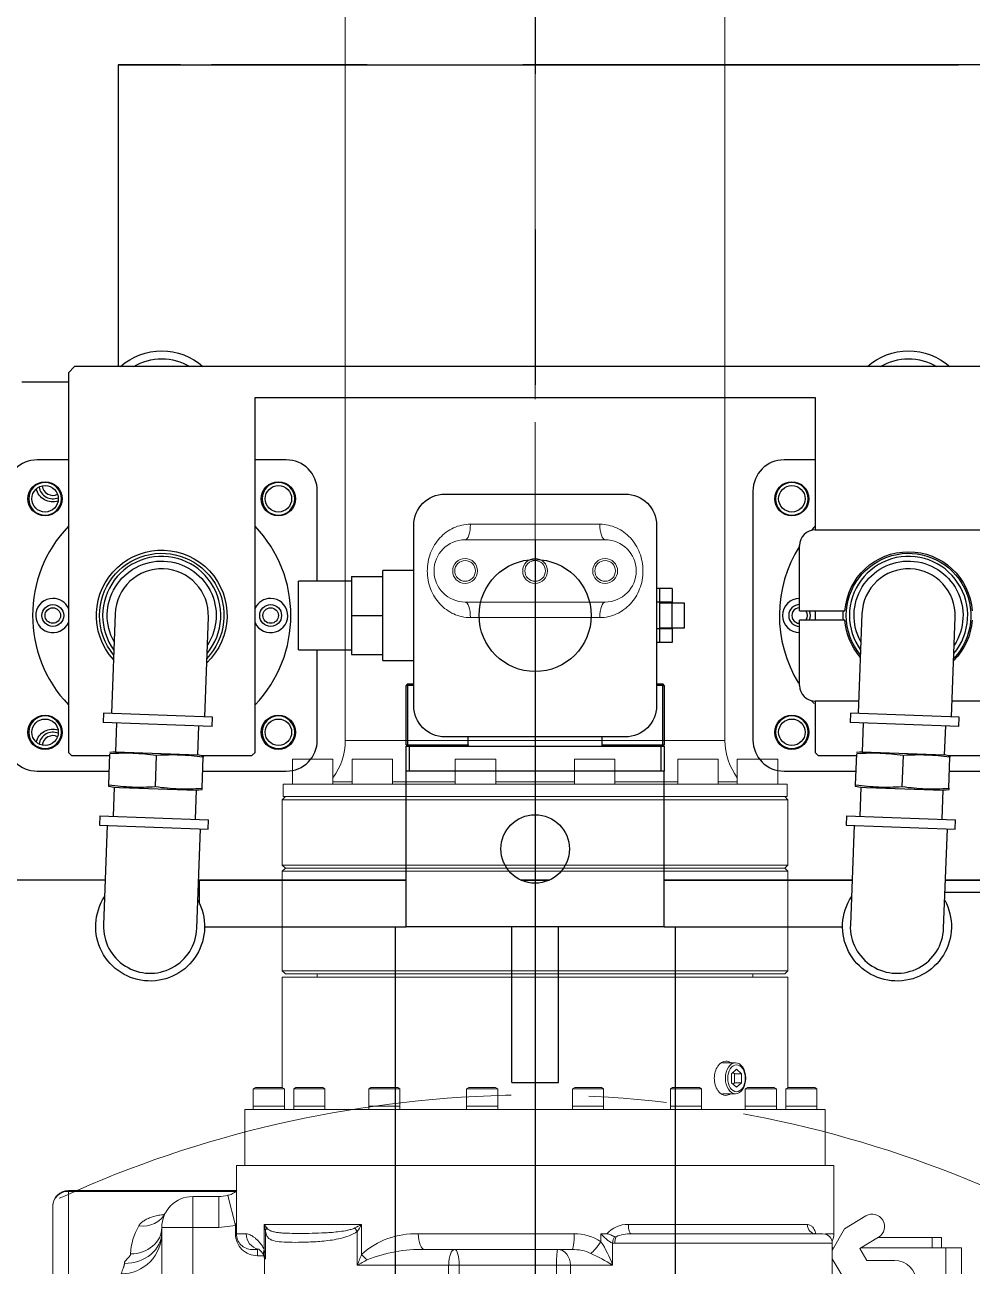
# Model space of a CAD drawing. Header units: millimetres. Extents: x 10462777 to 22643323, y 453826 to 1389191.
# Drawn here: x 11299176.8 to 11299481.2, y 597193.7 to 597592.6 of the extents above; entities that cross this region are included whole.
import ezdxf

# ---------------------------------------------------------------- set-up
doc = ezdxf.new("R2010")
doc.units = ezdxf.units.MM
doc.header["$LTSCALE"] = 200
doc.header["$MEASUREMENT"] = 0
for name, pattern in [('CENTER', [2, 1.25, -0.25, 0.25, -0.25]), ('CENTER2', [1.125, 0.75, -0.125, 0.125, -0.125]), ('PHANTOM', [2.5, 1.25, -0.25, 0.25, -0.25, 0.25, -0.25])]:
    doc.linetypes.add(name, pattern=pattern)
doc.layers.get('0').update_dxf_attribs({"linetype": 'CONTINUOUS'})
for name, color, linetype in [('1', 1, 'CENTER'), ('205', 4, 'CONTINUOUS'), ('DV1_DEFAULT', 7, 'CONTINUOUS')]:
    doc.layers.add(name, color=color, linetype=linetype)
doc.layers.add('203', color=7, linetype='CONTINUOUS', true_color=0xffffff)
doc.layers.add('LAYOUT', color=8, linetype='CONTINUOUS', lineweight=25)

# ---------------------------------------------------------------- blocks, each defined once
blk = doc.blocks.new('r710ic')
at = {"layer": 'DV1_DEFAULT', "color": 7, "linetype": 'Continuous', "lineweight": 0}
for p, q in [((272347.48, 104387.63), (272373.32, 104387.63)), ((272378.03, 104382.63), (272351.52, 104382.63)), ((272378.32, 104382.63), (272378.03, 104382.63)), ((272378.03, 104328.81), (272378.03, 104382.63)), ((272378.32, 104328.63), (272378.32, 104382.63)), ((272325.19, 104352.63), (272366.37, 104352.63)), ((272366.37, 104342.63), (272366.37, 104352.63)), ((272366.37, 104342.63), (272325.19, 104342.63)), ((272366.37, 104334.29), (272366.37, 104342.63)), ((272376.37, 104342.63), (272366.37, 104342.63)), ((272376.37, 104342.63), (272376.37, 104334.29)), ((272367.03, 104328.96), (272366.37, 104334.29)), ((272376.37, 104334.29), (272366.37, 104334.29)), ((272376.73, 104331.4), (272367.03, 104328.96)), ((272364.37, 104328.96), (272364.37, 104328.63)), ((272364.37, 104328.96), (272367.03, 104328.96)), ((272386.37, 104328.63), (272364.37, 104328.63)), ((272364.37, 104328.63), (272364.37, 104325.48)), ((272386.37, 104136.63), (272386.37, 104328.63)), ((272359.37, 104321.91), (272359.37, 104323.63)), ((272404.37, 104325.88), (272386.37, 104325.88)), ((272404.37, 104139.38), (272404.37, 104325.88)), ((272405.37, 104323.2), (272404.37, 104323.2)), ((272410.97, 104323.2), (272405.37, 104323.2)), ((272405.37, 104323.2), (272405.37, 104313.2)), ((272405.37, 104313.2), (272405.37, 104323.2)), ((272410.97, 104323.2), (272410.97, 104313.2)), ((272411.37, 104322.51), (272410.97, 104323.2)), ((272411.37, 104313.89), (272411.37, 104322.51)), ((272356.37, 104319.63), (272346.65, 104319.63)), ((272356.37, 104319.63), (272356.37, 104319.29)), ((272365.19, 104319.29), (272356.37, 104319.29)), ((272357.37, 104321.83), (272359.37, 104321.83)), ((272357.37, 104319.8), (272357.37, 104321.83)), ((272359.39, 104319.72), (272367.37, 104319.72)), ((272367.37, 104319.72), (272367.37, 104288.42)), ((272404.37, 104313.2), (272405.37, 104313.2)), ((272405.37, 104313.2), (272410.97, 104313.2)), ((272410.97, 104313.2), (272411.37, 104313.89)), ((272446.87, 104313.88), (272411.36, 104313.88)), ((272446.87, 104151.38), (272446.87, 104313.88)), ((272448.87, 104313.88), (272447.87, 104312.88)), ((272447.87, 104312.88), (272447.87, 104152.38)), ((272448.87, 104151.38), (272448.87, 104313.88)), ((272480.87, 104313.88), (272448.87, 104313.88)), ((272480.87, 104313.88), (272480.87, 104151.38)), ((272481.87, 104312.88), (272480.87, 104313.88)), ((272482.87, 104313.88), (272481.87, 104312.88)), ((272481.87, 104312.88), (272481.87, 104152.38)), ((272481.87, 104152.38), (272481.87, 104312.88)), ((272482.87, 104151.38), (272482.87, 104313.88)), ((272503.87, 104313.88), (272482.87, 104313.88)), ((272503.87, 104313.88), (272503.87, 104151.38)), ((272504.87, 104312.88), (272503.87, 104313.88)), ((272508.87, 104313.63), (272504.87, 104313.63)), ((272504.87, 104313.63), (272504.87, 104151.63)), ((272504.87, 104313.63), (272508.87, 104313.63)), ((272508.87, 104313.63), (272508.87, 104151.63)), ((272516.87, 104310.61), (272508.87, 104310.61)), ((272516.87, 104297.61), (272516.87, 104310.61)), ((272405.37, 104310.17), (272404.37, 104310.17)), ((272405.37, 104300.17), (272405.37, 104310.17)), ((272410.97, 104310.17), (272405.37, 104310.17)), ((272405.37, 104310.17), (272405.37, 104300.17)), ((272410.97, 104310.17), (272410.97, 104300.17)), ((272411.37, 104309.48), (272410.97, 104310.17)), ((272411.37, 104300.87), (272411.37, 104309.48)), ((272447.87, 104302.63), (272446.87, 104302.63)), ((272404.37, 104300.17), (272405.37, 104300.17)), ((272405.37, 104300.17), (272410.97, 104300.17)), ((272410.97, 104300.17), (272411.37, 104300.87)), ((272508.87, 104297.61), (272516.87, 104297.61)), ((272509.64, 104291.45), (272509.64, 104297.61)), ((272516.87, 104291.45), (272508.87, 104291.45)), ((272516.87, 104278.45), (272516.87, 104291.45)), ((272928.46, 104293.63), (272522.87, 104293.63)), ((272522.87, 104293.63), (272522.87, 104171.63)), ((272354.37, 104289.79), (272365.19, 104289.79)), ((272354.37, 104260.42), (272354.37, 104289.79)), ((272367.37, 104288.42), (272357.76, 104288.42)), ((272405.37, 104286.1), (272404.37, 104286.1)), ((272410.97, 104286.1), (272405.37, 104286.1)), ((272405.37, 104286.1), (272405.37, 104276.1)), ((272405.37, 104276.1), (272405.37, 104286.1)), ((272410.97, 104286.1), (272410.97, 104276.1)), ((272411.37, 104285.41), (272410.97, 104286.1)), ((272411.37, 104276.79), (272411.37, 104285.41)), ((272508.87, 104278.45), (272516.87, 104278.45)), ((272509.64, 104258.28), (272509.64, 104278.45)), ((272404.37, 104276.1), (272405.37, 104276.1)), ((272405.37, 104276.1), (272410.97, 104276.1)), ((272410.97, 104276.1), (272411.37, 104276.79)), ((272359.37, 104220.73), (272359.37, 104268.21)), ((272364.37, 104270.16), (272364.37, 104220.07)), ((272339.37, 104260.42), (272354.37, 104260.42)), ((272354.37, 104257.01), (272354.37, 104260.42)), ((272354.37, 104257.01), (272339.37, 104257.01)), ((272354.37, 104225.78), (272354.37, 104257.01)), ((272405.37, 104254.65), (272404.37, 104254.65)), ((272410.97, 104254.65), (272405.37, 104254.65)), ((272405.37, 104254.65), (272405.37, 104244.65)), ((272405.37, 104244.65), (272405.37, 104254.65)), ((272410.97, 104254.65), (272410.97, 104244.65)), ((272411.37, 104253.96), (272410.97, 104254.65)), ((272516.87, 104258.28), (272508.87, 104258.28)), ((272516.87, 104245.28), (272516.87, 104258.28)), ((272567.37, 104232.63), (272567.37, 104255.13)), ((272587.37, 104255.13), (272587.37, 104232.63)), ((272411.37, 104245.34), (272411.37, 104253.96)), ((272562.37, 104211.83), (272562.37, 104253.42)), ((272592.37, 104253.42), (272592.37, 104211.83)), ((272404.37, 104244.65), (272405.37, 104244.65)), ((272405.37, 104244.65), (272410.97, 104244.65)), ((272410.97, 104244.65), (272411.37, 104245.34)), ((272508.87, 104245.28), (272516.87, 104245.28)), ((272509.64, 104219.98), (272509.64, 104245.28)), ((272567.37, 104210.13), (272567.37, 104232.63)), ((272587.37, 104232.63), (272587.37, 104210.13)), ((272339.37, 104225.78), (272354.37, 104225.78)), ((272354.37, 104221.3), (272354.37, 104225.78)), ((272354.37, 104221.3), (272339.37, 104221.3)), ((272354.37, 104207.77), (272354.37, 104221.3)), ((272405.37, 104220.61), (272404.37, 104220.61)), ((272410.97, 104220.61), (272405.37, 104220.61)), ((272405.37, 104220.61), (272405.37, 104210.61)), ((272405.37, 104210.61), (272405.37, 104220.61)), ((272410.97, 104220.61), (272410.97, 104210.61)), ((272411.37, 104219.91), (272410.97, 104220.61)), ((272411.37, 104211.3), (272411.37, 104219.91)), ((272516.87, 104219.98), (272508.87, 104219.98)), ((272516.87, 104206.98), (272516.87, 104219.98)), ((272361.84, 104211.47), (272364.37, 104211.47)), ((272364.37, 104211.47), (272364.37, 104209.63)), ((272410.97, 104210.61), (272411.37, 104211.3)), ((272361.43, 104207.77), (272354.37, 104207.77)), ((272361.37, 104207.03), (272361.43, 104207.77)), ((272361.37, 104137.13), (272361.37, 104207.03)), ((272404.37, 104210.61), (272405.37, 104210.61)), ((272405.37, 104210.61), (272410.97, 104210.61)), ((272508.87, 104206.98), (272516.87, 104206.98)), ((272509.64, 104186.8), (272509.64, 104206.98)), ((272364.37, 104201.73), (272364.37, 104140.13)), ((272367.37, 104202.67), (272367.37, 104145.11)), ((272405.37, 104189.15), (272404.37, 104189.15)), ((272410.97, 104189.15), (272405.37, 104189.15)), ((272405.37, 104189.15), (272405.37, 104179.15)), ((272405.37, 104179.15), (272405.37, 104189.15)), ((272410.97, 104189.15), (272410.97, 104179.15)), ((272411.37, 104188.46), (272410.97, 104189.15)), ((272411.37, 104179.85), (272411.37, 104188.46)), ((272516.87, 104186.8), (272508.87, 104186.8)), ((272516.87, 104173.8), (272516.87, 104186.8)), ((272404.37, 104179.15), (272405.37, 104179.15)), ((272405.37, 104179.15), (272410.97, 104179.15)), ((272410.97, 104179.15), (272411.37, 104179.85)), ((272409.37, 104172.44), (272409.37, 104168.21)), ((272419.37, 104168.21), (272419.37, 104172.44)), ((272508.87, 104173.8), (272516.87, 104173.8)), ((272509.64, 104167.65), (272509.64, 104173.8)), ((272522.87, 104171.63), (272928.46, 104171.63)), ((272412.92, 104169.55), (272411.48, 104167.91)), ((272411.48, 104167.91), (272412.92, 104166.27)), ((272412.48, 104169.04), (272412.92, 104168.54)), ((272415.81, 104169.55), (272412.92, 104169.55)), ((272412.92, 104168.54), (272412.92, 104166.27)), ((272412.92, 104168.54), (272415.81, 104168.54)), ((272417.25, 104167.91), (272415.81, 104169.55)), ((272415.81, 104168.54), (272416.26, 104169.04)), ((272415.81, 104168.54), (272415.81, 104166.27)), ((272415.81, 104166.27), (272417.25, 104167.91)), ((272516.87, 104167.65), (272508.87, 104167.65)), ((272516.87, 104154.65), (272516.87, 104167.65)), ((272405.37, 104165.08), (272404.37, 104165.08)), ((272405.37, 104165.08), (272405.37, 104155.08)), ((272410.97, 104165.08), (272405.37, 104165.08)), ((272405.37, 104155.08), (272405.37, 104165.08)), ((272411.37, 104164.39), (272410.97, 104165.08)), ((272410.97, 104165.08), (272410.97, 104155.08)), ((272411.37, 104155.78), (272411.37, 104164.39)), ((272412.92, 104166.27), (272415.81, 104166.27)), ((272446.87, 104162.63), (272447.87, 104162.63)), ((272404.37, 104155.08), (272405.37, 104155.08)), ((272405.37, 104155.08), (272410.97, 104155.08)), ((272410.97, 104155.08), (272411.37, 104155.78)), ((272405.37, 104152.05), (272404.37, 104152.05)), ((272410.97, 104152.05), (272405.37, 104152.05)), ((272405.37, 104152.05), (272405.37, 104142.05)), ((272405.37, 104142.05), (272405.37, 104152.05)), ((272410.97, 104152.05), (272410.97, 104142.05)), ((272411.37, 104151.36), (272410.97, 104152.05)), ((272411.36, 104151.38), (272446.87, 104151.38)), ((272411.37, 104142.75), (272411.37, 104151.36)), ((272447.87, 104152.38), (272448.87, 104151.38)), ((272448.87, 104151.38), (272480.87, 104151.38)), ((272480.87, 104151.38), (272481.87, 104152.38)), ((272481.87, 104152.38), (272482.87, 104151.38)), ((272482.87, 104151.38), (272503.87, 104151.38)), ((272503.87, 104151.38), (272504.87, 104152.38)), ((272508.87, 104151.63), (272504.87, 104151.63)), ((272504.87, 104151.63), (272508.87, 104151.63)), ((272508.87, 104154.65), (272516.87, 104154.65)), ((272364.37, 104139.32), (272364.37, 104136.63)), ((272386.37, 104139.38), (272404.37, 104139.38)), ((272404.37, 104142.05), (272405.37, 104142.05)), ((272405.37, 104142.05), (272410.97, 104142.05)), ((272410.97, 104142.05), (272411.37, 104142.75)), ((272339.37, 104137.13), (272361.37, 104137.13)), ((272356.35, 104137.13), (272341.87, 104128.44)), ((272366.02, 104133.25), (272359.03, 104137.13)), ((272359.87, 104136.66), (272359.87, 104137.13)), ((272364.37, 104136.63), (272386.37, 104136.63)), ((272366.02, 104133.25), (272370.13, 104126.39)), ((272355.87, 104125.99), (272359.67, 104128.28)), ((272359.67, 104128.28), (272363.27, 104122.27)), ((272359.87, 104100.63), (272359.87, 104127.95)), ((272355.87, 104117.13), (272355.87, 104125.99)), ((272363.17, 104122.45), (272363.17, 104105.08)), ((272359.87, 104105.08), (272363.17, 104105.08)), ((272363.17, 104105.08), (272363.17, 104102.08)), ((272359.87, 104100.63), (272340.37, 104100.63)), ((272363.17, 104102.08), (272359.87, 104102.08)), ((272359.87, 104095.63), (272359.87, 104100.63)), ((272359.87, 104095.63), (272336.37, 104095.63))]:
    blk.add_line(p, q, dxfattribs=at)
at = {"layer": 'DV1_DEFAULT', "color": 1, "linetype": 'CENTER2', "lineweight": 0}
for p, q in [((274132.55, 104232.63), (269847.55, 104232.63)), ((269950.18, 104232.63), (274235.19, 104232.63))]:
    blk.add_line(p, q, dxfattribs=at)
at = {"layer": 'DV1_DEFAULT', "color": 3, "linetype": 'CENTER2', "lineweight": 0}
blk.add_circle((272041.37, 104232.63), 367.64, dxfattribs=at)
at = {"layer": 'DV1_DEFAULT', "color": 7, "linetype": 'Continuous', "lineweight": 0}
for centre, radius in [((272577.37, 104255.13), 4), ((272577.37, 104255.13), 3.32), ((272577.37, 104232.63), 4), ((272577.37, 104232.63), 3.32), ((272577.37, 104210.13), 4), ((272577.37, 104210.13), 3.32)]:
    blk.add_circle(centre, radius, dxfattribs=at)
for centre, radius, start, end in [((272373.32, 104382.63), 5, 0, 90), ((272364.56, 104365.66), 13.04, 180.1497, 270.9901), ((272357.39, 104344.03), 18.6, 59.1303, 88.262), ((272366.37, 104342.63), 10, 0, 90), ((272386.38, 104334.12), 9.99, 179.0045, 195.7828), ((272364.43, 104321.9), 7.06, 90.4694, 180.5907), ((272364.37, 104323.63), 5, 90, 180), ((272381.43, 104374.5), 47.76, 252.453, 253.4075), ((272356.37, 104322.63), 3, 270, 301.1493), ((272353.33, 104327.51), 8.76, 290.2711, 298.4185), ((272355.25, 104338.22), 18.96, 273.3798, 282.6183), ((272364.04, 104330.99), 11.75, 275.5993, 286.4487), ((272361.57, 104325.65), 8.3, 304.5715, 314.3394), ((272522.87, 104313.63), 20, 233.2328, 270), ((272414.8, 104313.94), 53.86, 205.7347, 208.2895), ((272401.42, 104401.06), 120.81, 247.0772, 248.814), ((272557.47, 104395.51), 228.97, 207.4982, 208.4043), ((272311.75, 104269.14), 47.63, 358.8783, 21.4929), ((272338.74, 104271.21), 25.65, 357.6637, 42.1298), ((272379.9, 104310.71), 25.58, 234.8848, 240.6635), ((272577.37, 104255.13), 10, 0, 180), ((272344.97, 104220.62), 14.4, 335.7886, 0.4312), ((272349.19, 104219.86), 15.18, 326.419, 0.7943), ((272268.78, 104258.25), 99.37, 329.4649, 334.0132), ((272341.77, 104242.6), 37.04, 289.8857, 302.8023), ((272374.37, 104206.71), 10.91, 178.0241, 180.5833), ((272358.61, 104203.02), 8.77, 357.6775, 48.9279), ((272577.37, 104210.13), 10, 180, 0), ((272352.83, 104202.1), 11.55, 358.1607, 22.9191), ((272522.87, 104151.63), 20, 90, 126.7672), ((272361.37, 104140.13), 3, 270, 0), ((272364.37, 104141.63), 5, 242.2302, 270), ((272366.7, 104124.33), 4, 210.97, 30.97), ((272348.87, 104117.13), 7, 180, 0)]:
    blk.add_arc(centre, radius, start, end, dxfattribs=at)
for centre, major_axis, ratio, start_param, end_param in [((272373.32, 104382.63), (0, -5), 0.942732, 1.570796, 3.141593), ((272364.78, 104364.63), (0, 12), 0.825786, 1.570796, 3.141593), ((272366.37, 104362.63), (0, 10), 0.841346, 1.570796, 3.141593), ((272375.45, 104360), (4.45, 8.51), 0.861876, 1.994245, 3.141593), ((272364.37, 104320.64), (5, 0), 0.967172, 1.570796, 2.946667), ((272359.39, 104315.18), (-2.07, 4.55), 0.665519, 5.684265, 6.225613), ((272365.19, 104316.31), (-0.44, 2.97), 0.758757, 5.594714, 6.090148), ((272365.19, 104288.87), (2.25, 1.99), 0.234085, 0.871084, 1.366519), ((272357.76, 104285.51), (3.07, 3.95), 0.401128, 1.093916, 1.607979), ((272364.37, 104268.21), (5, 0), 0.390994, 1.570796, 3.141593), ((272354.37, 104258.53), (-5, 0), 0.377045, 3.141593, 4.712389), ((272354.37, 104258.53), (-5, 0), 0.304728, 1.570796, 3.141593), ((272562.37, 104255.13), (5, 0), 0.340909, 4.712389, 6.283185), ((272592.37, 104255.13), (-5, 0), 0.340909, 0, 1.570796), ((272354.37, 104225.35), (-5, 0), 0.085594, 3.141593, 4.712389), ((272354.37, 104225.35), (-5, 0), 0.810184, 1.570796, 3.141593), ((272364.37, 104220.73), (5, 0), 0.130766, 3.141593, 4.712389), ((272361.84, 104212.57), (4.04, -2.94), 0.179687, 3.684322, 4.842541), ((272562.37, 104210.13), (-5, 0), 0.340909, 3.141593, 4.712389), ((272592.37, 104210.13), (5, 0), 0.340909, 1.570796, 3.141593), ((272361.37, 104205.52), (3, 0), 0.503174, 0.797998, 1.570796), ((272361.43, 104206.21), (2.96, -0.51), 0.513572, 0.90091, 1.659477), ((272367.37, 104201.73), (-3, 0), 0.312104, 4.712389, 6.283185), ((272367.37, 104142.38), (-3, 0), 0.91162, 4.712389, 6.283185), ((272364.37, 104144.18), (-5, 0), 0.971971, 1.548621, 1.570796)]:
    blk.add_ellipse(centre, major_axis=major_axis, ratio=ratio, start_param=start_param, end_param=end_param, dxfattribs=at)
for centre, major_axis in [((272414.37, 104168.21), (5, 0)), ((272414.37, 104167.91), (-4.31, 0))]:
    blk.add_ellipse(centre, major_axis=major_axis, ratio=0.656059, dxfattribs=at)
for points, knots in [([(272351.52, 104365.63), (272351.69, 104365.58), (272351.98, 104365.49), (272352.56, 104365.31), (272353.1, 104365.12), (272353.64, 104364.91), (272353.97, 104364.8), (272354.24, 104364.72), (272354.45, 104364.67), (272354.66, 104364.64), (272354.8, 104364.63), (272354.87, 104364.63)], [0, 0, 0, 0, 0.145887, 0.259113, 0.507448, 0.628022, 0.747997, 0.812123, 0.870093, 0.937634, 1, 1, 1, 1]), ([(272354.87, 104364.63), (272354.9, 104364.63), (272354.95, 104364.63), (272355.03, 104364.62), (272355.11, 104364.6), (272355.19, 104364.57), (272355.3, 104364.53), (272355.46, 104364.45), (272355.65, 104364.32), (272355.85, 104364.17), (272356.03, 104364.01), (272356.23, 104363.83), (272356.43, 104363.63), (272356.63, 104363.43), (272356.83, 104363.25), (272357.01, 104363.09), (272357.2, 104362.93), (272357.39, 104362.81), (272357.56, 104362.72), (272357.7, 104362.66), (272357.83, 104362.63), (272357.91, 104362.63), (272357.95, 104362.63)], [0, 0, 0, 0, 0.022416, 0.045332, 0.068804, 0.09288, 0.117608, 0.176083, 0.240165, 0.300091, 0.368369, 0.423009, 0.500009, 0.576993, 0.631649, 0.699904, 0.759853, 0.823912, 0.88241, 0.923245, 0.962364, 1, 1, 1, 1]), ([(272366.94, 104360), (272366.98, 104359.98), (272367.07, 104359.92), (272367.21, 104359.83), (272367.34, 104359.74), (272367.48, 104359.63), (272367.61, 104359.52), (272367.82, 104359.33), (272368.1, 104359.02), (272368.45, 104358.58), (272368.77, 104358.07), (272369.18, 104357.34), (272369.63, 104356.28), (272370.09, 104354.83), (272370.38, 104353.46), (272370.53, 104352.43), (272370.58, 104351.96), (272370.6, 104351.79)], [0, 0, 0, 0, 0.0211284, 0.0422469, 0.0633713, 0.0845174, 0.105701, 0.1269375, 0.1878092, 0.2488974, 0.3091635, 0.36947, 0.4895013, 0.6139652, 0.7365144, 0.8012563, 0.8372268, 0.8372268, 0.8372268, 0.8372268]), ([(272378.31, 104328.51), (272378.17, 104328.64), (272377.88, 104328.93), (272377.45, 104329.53), (272377.07, 104330.3), (272376.82, 104330.98), (272376.75, 104331.33), (272376.74, 104331.4)], [0.6918257, 0.6918257, 0.6918257, 0.6918257, 0.7767584, 0.862964, 0.9255094, 0.9869207, 1, 1, 1, 1]), ([(272364.37, 104325.48), (272364.37, 104325.09), (272364.26, 104324.68), (272363.87, 104323.79), (272363.59, 104323.32), (272363.01, 104322.58), (272362.79, 104322.32), (272362.3, 104321.8), (272362.03, 104321.54), (272361.42, 104321.01), (272361.09, 104320.74), (272360.32, 104320.22), (272359.9, 104319.96), (272359.39, 104319.72)], [0, 0, 0, 0, 0.25, 0.25, 0.5, 0.5, 0.625, 0.625, 0.75, 0.75, 0.875, 0.875, 1, 1, 1, 1]), ([(272359.54, 104321.58), (272359.54, 104321.58), (272359.53, 104321.58), (272359.44, 104321.4), (272359.03, 104320.93), (272358.33, 104320.29), (272357.88, 104320.04), (272357.78, 104319.99)], [0.3130821, 0.3130821, 0.3130821, 0.3130821, 0.3358365, 0.4941673, 0.7277904, 0.9518092, 1, 1, 1, 1]), ([(272357.89, 104320.03), (272357.93, 104320.06), (272357.97, 104320.09), (272358.02, 104320.12), (272358.03, 104320.13), (272358.03, 104320.13)], [0.09006118, 0.09006118, 0.09006118, 0.09006118, 0.125, 0.125, 0.13220706, 0.13220706, 0.13220706, 0.13220706]), ([(272365.19, 104289.79), (272364.53, 104290.59), (272364.11, 104291.49), (272363.39, 104293.33), (272363.13, 104294.25), (272362.49, 104296.99), (272362.24, 104298.79), (272361.9, 104302.25), (272361.8, 104303.88), (272361.68, 104306.94), (272361.65, 104308.39), (272361.65, 104311.05), (272361.68, 104312.25), (272361.8, 104314.4), (272361.89, 104315.36), (272362.24, 104316.99), (272362.49, 104317.66), (272363.13, 104318.45), (272363.4, 104318.67), (272364.1, 104319.04), (272364.54, 104319.19), (272365.19, 104319.29)], [0, 0, 0, 0, 0.0625, 0.0625, 0.125, 0.125, 0.25, 0.25, 0.375, 0.375, 0.5, 0.5, 0.625, 0.625, 0.75, 0.75, 0.875, 0.875, 0.9375, 0.9375, 1, 1, 1, 1]), ([(272366.28, 104318.82), (272366.09, 104318.69), (272365.95, 104318.55), (272365.71, 104318.26), (272365.61, 104318.11), (272365.34, 104317.64), (272365.22, 104317.3), (272365.01, 104316.57), (272364.93, 104316.19), (272364.8, 104315.37), (272364.75, 104314.93), (272364.67, 104314.03), (272364.63, 104313.56), (272364.58, 104312.57), (272364.57, 104312.05), (272364.52, 104310.45), (272364.51, 104309.31), (272364.51, 104306.89), (272364.52, 104305.61), (272364.58, 104302.92), (272364.63, 104301.51), (272364.75, 104299.28), (272364.8, 104298.52), (272364.93, 104296.97), (272365.01, 104296.19), (272365.22, 104294.6), (272365.34, 104293.79), (272365.61, 104292.57), (272365.71, 104292.16), (272365.95, 104291.35), (272366.09, 104290.95), (272366.28, 104290.55)], [0, 0, 0, 0, 0.03125, 0.03125, 0.0625, 0.0625, 0.125, 0.125, 0.1875, 0.1875, 0.25, 0.25, 0.3125, 0.3125, 0.375, 0.375, 0.5, 0.5, 0.625, 0.625, 0.75, 0.75, 0.8125, 0.8125, 0.875, 0.875, 0.9375, 0.9375, 0.96875, 0.96875, 1, 1, 1, 1]), ([(272562.37, 104253.42), (272562.37, 104254.37), (272562.47, 104255.29), (272562.87, 104257.09), (272563.16, 104257.97), (272563.92, 104259.64), (272564.38, 104260.42), (272565.46, 104261.91), (272566.09, 104262.6), (272568.12, 104264.48), (272569.77, 104265.51), (272573.36, 104266.9), (272575.36, 104267.28), (272578.33, 104267.29), (272579.34, 104267.2), (272581.29, 104266.84), (272582.23, 104266.57), (272584.96, 104265.52), (272586.6, 104264.5), (272588.65, 104262.6), (272589.26, 104261.92), (272590.34, 104260.44), (272590.81, 104259.64), (272591.95, 104257.15), (272592.37, 104255.32), (272592.37, 104253.42)], [0, 0, 0, 0, 0.0625, 0.0625, 0.125, 0.125, 0.1875, 0.1875, 0.25, 0.25, 0.375, 0.375, 0.5, 0.5, 0.5625, 0.5625, 0.625, 0.625, 0.75, 0.75, 0.8125, 0.8125, 0.875, 0.875, 1, 1, 1, 1]), ([(272361.43, 104207.77), (272361.47, 104207.94), (272361.55, 104208.11), (272361.72, 104208.45), (272361.82, 104208.62), (272362.15, 104209.1), (272362.4, 104209.42), (272362.94, 104210.03), (272363.22, 104210.33), (272363.79, 104210.91), (272364.08, 104211.19), (272364.37, 104211.47)], [0, 0, 0, 0, 0.125, 0.125, 0.25, 0.25, 0.5, 0.5, 0.75, 0.75, 1, 1, 1, 1]), ([(272592.37, 104211.83), (272592.37, 104210.89), (272592.26, 104209.97), (272591.87, 104208.17), (272591.57, 104207.29), (272590.81, 104205.62), (272590.35, 104204.83), (272589.27, 104203.35), (272588.65, 104202.65), (272586.61, 104200.77), (272584.97, 104199.75), (272581.38, 104198.35), (272579.38, 104197.97), (272576.4, 104197.97), (272575.39, 104198.06), (272573.44, 104198.42), (272572.5, 104198.69), (272569.77, 104199.74), (272568.14, 104200.76), (272566.09, 104202.65), (272565.48, 104203.34), (272564.4, 104204.82), (272563.92, 104205.62), (272562.79, 104208.11), (272562.37, 104209.94), (272562.37, 104211.83)], [0, 0, 0, 0, 0.0625, 0.0625, 0.125, 0.125, 0.1875, 0.1875, 0.25, 0.25, 0.375, 0.375, 0.5, 0.5, 0.5625, 0.5625, 0.625, 0.625, 0.75, 0.75, 0.8125, 0.8125, 0.875, 0.875, 1, 1, 1, 1]), ([(272363.47, 104207.08), (272363.47, 104207.14), (272363.49, 104207.19), (272363.52, 104207.28), (272363.55, 104207.33), (272363.62, 104207.46), (272363.67, 104207.56), (272363.82, 104207.84), (272363.93, 104208.05), (272364.12, 104208.48), (272364.2, 104208.7), (272364.33, 104209.16), (272364.37, 104209.4), (272364.37, 104209.63)], [0, 0, 0, 0, 0.0625, 0.0625, 0.125, 0.125, 0.25, 0.25, 0.5, 0.5, 0.75, 0.75, 1, 1, 1, 1]), ([(272409.35, 104169.86), (272409.04, 104170.31), (272408.87, 104170.8), (272408.87, 104172.25), (272409.46, 104173.22), (272411.49, 104174.63), (272412.91, 104175.06), (272415.81, 104175.06), (272417.24, 104174.63), (272419.27, 104173.23), (272419.87, 104172.26), (272419.87, 104171.31)], [0.4328262, 0.4328262, 0.4328262, 0.4328262, 0.5, 0.5, 0.625, 0.625, 0.75, 0.75, 0.875, 0.875, 1, 1, 1, 1]), ([(272367.37, 104145.11), (272367.37, 104144.83), (272367.31, 104144.56), (272367.14, 104144.18), (272367.07, 104144.05), (272366.89, 104143.8), (272366.79, 104143.68), (272366.43, 104143.32), (272366.12, 104143.11), (272365.55, 104142.81), (272365.34, 104142.71), (272364.88, 104142.54), (272364.64, 104142.46), (272364.37, 104142.39)], [0, 0, 0, 0, 0.25, 0.25, 0.375, 0.375, 0.5, 0.5, 0.75, 0.75, 0.875, 0.875, 1, 1, 1, 1]), ([(272364.39, 104142.39), (272364.4, 104142.53), (272364.41, 104142.74), (272364.53, 104142.88), (272364.54, 104142.89)], [0, 0, 0, 0, 0.3010194, 0.5768268, 0.5768268, 0.5768268, 0.5768268])]:
    blk.add_open_spline(points, degree=3, knots=knots, dxfattribs=at)
for points in [[(272357.5, 104319.8), (272357.65, 104319.89), (272357.77, 104319.96), (272357.89, 104320.03)], [(272419.87, 104171.31), (272419.87, 104170.81), (272419.71, 104170.33), (272419.41, 104169.9)]]:
    blk.add_open_spline(points, degree=3, dxfattribs=at)
at = {"layer": 'LAYOUT', "color": 3}
blk.add_circle((272041.37, 104232.63), 2050.12, dxfattribs=at)
blk = doc.blocks.new('A$C7DA30AB0')
at = {"layer": 'LAYOUT', "color": 6, "linetype": 'PHANTOM'}
blk.add_circle((3030.45, 3025.99, 0), 2693.02, dxfattribs=at)

msp = doc.modelspace()

# ---------------------------------------------------------------- linework, layer by layer
at = {"layer": '1', "color": 23, "linetype": 'CENTER'}
msp.add_line((11299340.78353, 601826.84018, 0), (11299340.78353, 593861.87204, 0), dxfattribs=at)
at = {"layer": '203', "color": 252, "linetype": 'CENTER'}
for p, q in [((11299206.81581, 597579.6626, 0), (11299206.81581, 597579.66235, 0)), ((11299206.81581, 597579.66235, 0), (11299206.81581, 597482.77973, 0)), ((11299586.8212, 597579.66263, 0), (11299226.81609, 597579.66263, 0)), ((11299226.81609, 597579.66232, 0), (11299586.8212, 597579.66232, 0))]:
    msp.add_line(p, q, dxfattribs=at)
for centre, start_param, end_param in [((11299226.81609, 597579.6626, 0), 4.71238898, 6.283185307), ((11299226.81609, 597579.66235, 0), 0, 1.570796327)]:
    msp.add_ellipse(centre, major_axis=(-20.00028, 0), ratio=0.000001513, start_param=start_param, end_param=end_param, dxfattribs=at)
at = {"layer": '205', "color": 252, "linetype": 'Continuous'}
for p, q in [((11299192.78143, 597482.77848, 0), (11299190.7814, 597480.77845, 0)), ((11299488.78564, 597482.77848, 0), (11299192.78143, 597482.77848, 0)), ((11299190.7814, 597480.77845, 0), (11299190.7814, 597358.77671, 0)), ((11299190.78609, 597477.7784, 0), (11299175.78119, 597477.7784, 0)), ((11299250.78225, 597472.77833, 0), (11299430.78481, 597472.77833, 0)), ((11299250.78225, 597358.77671, 0), (11299250.78225, 597472.77833, 0)), ((11299430.78481, 597472.77833, 0), (11299430.78481, 597430.27711, 0)), ((11299190.7814, 597452.77805, 0), (11299180.78126, 597452.77805, 0)), ((11299260.7824, 597452.77805, 0), (11299250.781, 597452.77805, 0)), ((11299430.78481, 597452.77805, 0), (11299420.78467, 597452.77805, 0)), ((11299270.78254, 597413.7775, 0), (11299270.78254, 597442.77791, 0)), ((11299410.78453, 597442.77791, 0), (11299410.78453, 597362.77677, 0)), ((11299311.78312, 597441.77789, 0), (11299369.78395, 597441.77789, 0)), ((11299301.78298, 597373.77693, 0), (11299301.78298, 597431.77775, 0)), ((11299379.78409, 597431.77775, 0), (11299379.78409, 597373.77693, 0)), ((11299430.78481, 597430.27773, 0), (11299560.78666, 597430.27773, 0)), ((11299425.78474, 597404.27736, 0), (11299425.78474, 597425.27766, 0)), ((11299281.7827, 597415.33489, 0), (11299281.7827, 597402.77734, 0)), ((11299281.7827, 597415.33489, 0), (11299291.78284, 597415.33489, 0)), ((11299301.78292, 597417.27755, 0), (11299291.78284, 597417.27755, 0)), ((11299291.78284, 597415.33489, 0), (11299291.78284, 597417.27755, 0)), ((11299291.78284, 597402.77734, 0), (11299291.78284, 597415.33489, 0)), ((11299281.7827, 597413.7775, 0), (11299264.78245, 597413.7775, 0)), ((11299264.78245, 597391.77718, 0), (11299264.78245, 597413.7775, 0)), ((11299380.7841, 597411.43772, 0), (11299379.78406, 597411.43772, 0)), ((11299384.78416, 597411.43772, 0), (11299380.7841, 597411.43772, 0)), ((11299380.7841, 597411.43772, 0), (11299380.7841, 597407.10753, 0)), ((11299384.78416, 597411.43772, 0), (11299384.78416, 597407.10753, 0)), ((11299380.7841, 597407.10753, 0), (11299379.78406, 597407.10753, 0)), ((11299384.78416, 597406.7774, 0), (11299380.78395, 597406.7774, 0)), ((11299384.78416, 597407.10753, 0), (11299380.7841, 597407.10753, 0)), ((11299380.7841, 597407.10753, 0), (11299380.7841, 597398.44715, 0)), ((11299388.78422, 597406.7774, 0), (11299384.78408, 597406.7774, 0)), ((11299384.78416, 597407.10753, 0), (11299384.78416, 597406.77735, 0)), ((11299384.78416, 597398.77728, 0), (11299384.78416, 597406.7774, 0)), ((11299388.78422, 597398.77728, 0), (11299388.78422, 597406.7774, 0)), ((11299425.78528, 597408.27742, 0), (11299425.78474, 597408.27742, 0)), ((11299205.79199, 597403.33524, 0), (11299204.6018, 597371.35693, 0)), ((11299281.7827, 597402.77734, 0), (11299281.7827, 597390.21979, 0)), ((11299281.7827, 597402.77734, 0), (11299291.78284, 597402.77734, 0)), ((11299291.78284, 597390.21979, 0), (11299291.78284, 597402.77734, 0)), ((11299425.78508, 597406.27739, 0), (11299425.78474, 597406.27739, 0)), ((11299425.78474, 597404.27736, 0), (11299440.3399, 597404.27736, 0)), ((11299430.78481, 597404.27761, 0), (11299430.78481, 597401.27794, 0)), ((11299445.7954, 597403.33524, 0), (11299444.60521, 597371.35693, 0)), ((11299234.58147, 597370.24112, 0), (11299235.77166, 597402.21944, 0)), ((11299380.78395, 597398.77728, 0), (11299384.78416, 597398.77728, 0)), ((11299384.78408, 597398.77728, 0), (11299388.78422, 597398.77728, 0)), ((11299384.78416, 597398.77733, 0), (11299384.78416, 597398.44715, 0)), ((11299425.78474, 597380.27702, 0), (11299425.78474, 597401.27732, 0)), ((11299440.3399, 597401.27732, 0), (11299425.78474, 597401.27732, 0)), ((11299474.58488, 597370.24112, 0), (11299475.77507, 597402.21944, 0)), ((11299380.7841, 597398.44715, 0), (11299379.78406, 597398.44715, 0)), ((11299384.78416, 597398.44715, 0), (11299380.7841, 597398.44715, 0)), ((11299380.7841, 597398.44715, 0), (11299380.7841, 597394.11696, 0)), ((11299384.78416, 597398.44715, 0), (11299384.78416, 597394.11696, 0)), ((11299264.78245, 597391.77718, 0), (11299281.7827, 597391.77718, 0)), ((11299270.78254, 597362.77677, 0), (11299270.78254, 597391.77843, 0)), ((11299380.7841, 597394.11696, 0), (11299379.78406, 597394.11696, 0)), ((11299384.78416, 597394.11696, 0), (11299380.7841, 597394.11696, 0)), ((11299281.7827, 597390.21979, 0), (11299291.78284, 597390.21979, 0)), ((11299291.78284, 597388.27713, 0), (11299291.78284, 597390.21979, 0)), ((11299291.78284, 597388.27713, 0), (11299301.78285, 597388.27713, 0)), ((11299299.78295, 597380.77703, 0), (11299299.28294, 597380.27702, 0)), ((11299299.28294, 597361.27675, 0), (11299299.28294, 597380.27702, 0)), ((11299299.28294, 597380.27702, 0), (11299299.78295, 597380.27702, 0)), ((11299299.78295, 597380.77703, 0), (11299301.7831, 597380.77703, 0)), ((11299299.78295, 597380.77703, 0), (11299299.78295, 597380.27702, 0)), ((11299299.78295, 597380.27702, 0), (11299299.78295, 597361.27675, 0)), ((11299301.7831, 597380.27702, 0), (11299299.78295, 597380.27702, 0)), ((11299379.78409, 597380.77703, 0), (11299381.78412, 597380.77703, 0)), ((11299381.78412, 597380.27702, 0), (11299379.78409, 597380.27702, 0)), ((11299382.28412, 597380.27702, 0), (11299381.78412, 597380.77703, 0)), ((11299381.78412, 597380.27702, 0), (11299381.78412, 597380.77703, 0)), ((11299381.78412, 597380.27702, 0), (11299382.28412, 597380.27702, 0)), ((11299381.78412, 597361.27675, 0), (11299381.78412, 597380.27702, 0)), ((11299382.28412, 597380.27702, 0), (11299382.28412, 597361.27675, 0)), ((11299430.78481, 597375.27845, 0), (11299430.78481, 597358.77671, 0)), ((11299444.75189, 597375.27695, 0), (11299430.78481, 597375.27695, 0)), ((11299519.75076, 597375.27695, 0), (11299474.77419, 597375.27695, 0)), ((11299202.1035, 597371.44991, 0), (11299201.99192, 597368.45195, 0)), ((11299237.07978, 597370.14814, 0), (11299202.1035, 597371.44991, 0)), ((11299442.10691, 597371.44991, 0), (11299441.99532, 597368.45195, 0)), ((11299477.08319, 597370.14814, 0), (11299442.10691, 597371.44991, 0)), ((11299236.9682, 597367.15017, 0), (11299201.99192, 597368.45195, 0)), ((11299206.23903, 597368.29374, 0), (11299205.89333, 597359.00548, 0)), ((11299232.37537, 597358.01985, 0), (11299232.72107, 597367.30811, 0)), ((11299236.9682, 597367.15017, 0), (11299237.07978, 597370.14814, 0)), ((11299476.97161, 597367.15017, 0), (11299441.99532, 597368.45195, 0)), ((11299446.24244, 597368.29374, 0), (11299445.89674, 597359.00548, 0)), ((11299472.37878, 597358.01985, 0), (11299472.72448, 597367.30811, 0)), ((11299476.97161, 597367.15017, 0), (11299477.08319, 597370.14814, 0)), ((11299369.78395, 597363.77679, 0), (11299311.78312, 597363.77679, 0)), ((11299319.28323, 597361.27675, 0), (11299319.28323, 597363.77688, 0)), ((11299362.28384, 597361.27675, 0), (11299362.28384, 597363.77688, 0)), ((11299190.7814, 597358.77671, 0), (11299191.78142, 597357.7767, 0)), ((11299205.89333, 597359.00548, 0), (11299204.0648, 597358.75277, 0)), ((11299205.89333, 597359.00548, 0), (11299232.37537, 597358.01985, 0)), ((11299249.78224, 597357.7767, 0), (11299250.78225, 597358.77671, 0)), ((11299299.28294, 597361.27675, 0), (11299299.78295, 597361.27675, 0)), ((11299299.28294, 597361.27675, 0), (11299299.78295, 597360.77674, 0)), ((11299299.28294, 597352.77663, 0), (11299299.28294, 597360.77674, 0)), ((11299299.28294, 597360.77674, 0), (11299300.28296, 597360.77674, 0)), ((11299299.78295, 597361.27675, 0), (11299319.28323, 597361.27675, 0)), ((11299299.78295, 597360.77674, 0), (11299299.78295, 597361.27675, 0)), ((11299300.28296, 597360.77674, 0), (11299381.28411, 597360.77674, 0)), ((11299300.28296, 597360.77674, 0), (11299300.28296, 597352.77663, 0)), ((11299319.28323, 597361.27675, 0), (11299319.28323, 597360.77674, 0)), ((11299362.28384, 597361.27675, 0), (11299381.78412, 597361.27675, 0)), ((11299362.28384, 597360.77674, 0), (11299362.28384, 597361.27675, 0)), ((11299381.28411, 597360.77674, 0), (11299382.28412, 597360.77674, 0)), ((11299381.28411, 597352.77663, 0), (11299381.28411, 597360.77674, 0)), ((11299381.78412, 597361.27675, 0), (11299382.28412, 597361.27675, 0)), ((11299381.78412, 597360.77674, 0), (11299382.28412, 597361.27675, 0)), ((11299381.78412, 597361.27675, 0), (11299381.78412, 597360.77674, 0)), ((11299382.28412, 597360.77674, 0), (11299382.28412, 597352.77663, 0)), ((11299430.78481, 597358.77671, 0), (11299431.78483, 597357.7767, 0)), ((11299445.89674, 597359.00548, 0), (11299444.06821, 597358.75277, 0)), ((11299445.89674, 597359.00548, 0), (11299472.37878, 597358.01985, 0)), ((11299191.78142, 597357.7767, 0), (11299204.09644, 597357.7767, 0)), ((11299203.74635, 597348.37252, 0), (11299204.11829, 597358.36574, 0)), ((11299204.11829, 597358.36574, 0), (11299204.24108, 597358.36117, 0)), ((11299218.73619, 597347.81461, 0), (11299219.10812, 597357.80784, 0)), ((11299218.98532, 597357.81241, 0), (11299219.10812, 597357.80784, 0)), ((11299219.10812, 597357.80784, 0), (11299219.23092, 597357.80327, 0)), ((11299234.18007, 597357.63192, 0), (11299232.37537, 597358.01985, 0)), ((11299233.50674, 597357.7767, 0), (11299249.78224, 597357.7767, 0)), ((11299233.72602, 597347.25671, 0), (11299234.09796, 597357.24993, 0)), ((11299233.97516, 597357.2545, 0), (11299234.09796, 597357.24993, 0)), ((11299234.11271, 597357.6464, 0), (11299234.09796, 597357.24993, 0)), ((11299431.78483, 597357.7767, 0), (11299444.09984, 597357.7767, 0)), ((11299443.74976, 597348.37252, 0), (11299444.1217, 597358.36574, 0)), ((11299444.1217, 597358.36574, 0), (11299444.24449, 597358.36117, 0)), ((11299458.73959, 597347.81461, 0), (11299459.11153, 597357.80784, 0)), ((11299458.98873, 597357.81241, 0), (11299459.11153, 597357.80784, 0)), ((11299459.11153, 597357.80784, 0), (11299459.23433, 597357.80327, 0)), ((11299474.18348, 597357.63192, 0), (11299472.37878, 597358.01985, 0)), ((11299473.51015, 597357.7767, 0), (11299489.78565, 597357.7767, 0)), ((11299473.72943, 597347.25671, 0), (11299474.10136, 597357.24993, 0)), ((11299473.97857, 597357.2545, 0), (11299474.10136, 597357.24993, 0)), ((11299474.11612, 597357.6464, 0), (11299474.10136, 597357.24993, 0)), ((11299180.78126, 597352.77663, 0), (11299203.91034, 597352.77663, 0)), ((11299233.93077, 597352.77663, 0), (11299260.7824, 597352.77663, 0)), ((11299299.28294, 597302.77592, 0), (11299299.28294, 597352.77663, 0)), ((11299382.28412, 597352.77663, 0), (11299299.28294, 597352.77663, 0)), ((11299382.28412, 597302.77592, 0), (11299382.28412, 597352.77663, 0)), ((11299420.78467, 597352.77663, 0), (11299443.91375, 597352.77663, 0)), ((11299473.93417, 597352.77663, 0), (11299500.78581, 597352.77663, 0)), ((11299203.66424, 597347.99053, 0), (11299205.46893, 597347.6026, 0)), ((11299203.7316, 597347.97605, 0), (11299203.74635, 597348.37252, 0)), ((11299203.86915, 597348.36795, 0), (11299203.74635, 597348.37252, 0)), ((11299205.46893, 597347.6026, 0), (11299205.12323, 597338.31434, 0)), ((11299205.46893, 597347.6026, 0), (11299207.24207, 597347.5366, 0)), ((11299207.24207, 597347.5366, 0), (11299231.95097, 597346.61697, 0)), ((11299218.73619, 597347.81461, 0), (11299218.61339, 597347.81918, 0)), ((11299218.85898, 597347.81004, 0), (11299218.73619, 597347.81461, 0)), ((11299231.95097, 597346.61697, 0), (11299233.77951, 597346.86968, 0)), ((11299233.72602, 597347.25671, 0), (11299233.60322, 597347.26128, 0)), ((11299443.66765, 597347.99053, 0), (11299445.47234, 597347.6026, 0)), ((11299443.735, 597347.97605, 0), (11299443.74976, 597348.37252, 0)), ((11299443.87256, 597348.36795, 0), (11299443.74976, 597348.37252, 0)), ((11299445.47234, 597347.6026, 0), (11299445.12664, 597338.31434, 0)), ((11299445.47234, 597347.6026, 0), (11299447.24548, 597347.5366, 0)), ((11299447.24548, 597347.5366, 0), (11299471.95438, 597346.61697, 0)), ((11299458.73959, 597347.81461, 0), (11299458.6168, 597347.81918, 0)), ((11299458.86239, 597347.81004, 0), (11299458.73959, 597347.81461, 0)), ((11299471.95438, 597346.61697, 0), (11299473.78292, 597346.86968, 0)), ((11299473.72943, 597347.25671, 0), (11299473.60663, 597347.26128, 0)), ((11299231.60528, 597337.32871, 0), (11299231.95097, 597346.61697, 0)), ((11299471.60868, 597337.32871, 0), (11299471.95438, 597346.61697, 0)), ((11299200.87611, 597338.47228, 0), (11299200.76453, 597335.47431, 0)), ((11299200.76453, 597335.47431, 0), (11299235.74081, 597334.17254, 0)), ((11299200.87611, 597338.47228, 0), (11299235.85239, 597337.1705, 0)), ((11299203.26284, 597335.38133, 0), (11299202.07264, 597303.40301, 0)), ((11299235.74081, 597334.17254, 0), (11299235.85239, 597337.1705, 0)), ((11299440.87952, 597338.47228, 0), (11299440.76794, 597335.47431, 0)), ((11299440.76794, 597335.47431, 0), (11299475.74422, 597334.17254, 0)), ((11299440.87952, 597338.47228, 0), (11299475.8558, 597337.1705, 0)), ((11299443.26624, 597335.38133, 0), (11299442.07605, 597303.40301, 0)), ((11299475.74422, 597334.17254, 0), (11299475.8558, 597337.1705, 0)), ((11299232.05231, 597302.28721, 0), (11299233.2425, 597334.26552, 0)), ((11299472.05572, 597302.28721, 0), (11299473.24591, 597334.26552, 0)), ((11299202.60876, 597317.77613, 0), (11299170.78112, 597317.77613, 0)), ((11299232.62878, 597317.77613, 0), (11299232.782, 597317.77613, 0)), ((11299299.28701, 597317.77613, 0), (11299232.63012, 597317.77613, 0)), ((11299232.782, 597317.77613, 0), (11299232.782, 597310.53619, 0)), ((11299232.782, 597317.77613, 0), (11299299.28394, 597317.77613, 0)), ((11299336.20359, 597317.77613, 0), (11299345.36347, 597317.77613, 0)), ((11299345.36297, 597317.77613, 0), (11299336.20409, 597317.77613, 0)), ((11299442.60967, 597317.77613, 0), (11299382.28006, 597317.77613, 0)), ((11299382.28312, 597317.77613, 0), (11299442.60873, 597317.77613, 0)), ((11299510.78595, 597317.77613, 0), (11299472.63103, 597317.77613, 0)), ((11299472.6322, 597317.77613, 0), (11299505.78588, 597317.77613, 0)), ((11299503.78585, 597313.77608, 0), (11299472.48336, 597313.77608, 0)), ((11299234.56402, 597302.77592, 0), (11299299.28394, 597302.77592, 0)), ((11299295.78289, 597302.7677, 0), (11299295.78289, 597077.76143, 0)), ((11299382.28412, 597302.77592, 0), (11299299.28294, 597302.77592, 0)), ((11299333.28343, 597252.77521, 0), (11299333.28343, 597302.77592, 0)), ((11299348.28364, 597252.77521, 0), (11299348.28364, 597302.77592, 0)), ((11299382.28312, 597302.77592, 0), (11299439.56444, 597302.77592, 0)), ((11299385.78417, 597302.7677, 0), (11299385.78417, 597077.76143, 0)), ((11299333.28343, 597252.77521, 0), (11299348.28364, 597252.77521, 0))]:
    msp.add_line(p, q, dxfattribs=at)
for centre, radius in [((11299183.2813, 597440.27787, 0), 5.50008), ((11299183.2813, 597440.27787, 0), 4.25006), ((11299258.28236, 597440.27787, 0), 5.50008), ((11299258.28236, 597440.27787, 0), 4.25006), ((11299423.28471, 597440.27787, 0), 5.50008), ((11299423.28471, 597440.27787, 0), 4.25006), ((11299340.78353, 597402.77734, 0), 18.00026), ((11299185.78133, 597402.77734, 0), 3.50005), ((11299185.78133, 597402.77734, 0), 2.50004), ((11299255.78233, 597402.77734, 0), 3.50005), ((11299255.78233, 597402.77734, 0), 2.50004), ((11299183.2813, 597365.27681, 0), 5.50008), ((11299258.28236, 597365.27681, 0), 5.50008), ((11299423.28471, 597365.27681, 0), 5.50008), ((11299183.2813, 597365.27681, 0), 4.25006), ((11299258.28236, 597365.27681, 0), 4.25006), ((11299423.28471, 597365.27681, 0), 4.25006), ((11299340.78353, 597327.77627, 0), 11.00016)]:
    msp.add_circle(centre, radius, dxfattribs=at)
at = {"layer": '205', "color": 252, "linetype": 'Continuous', "extrusion": (0, 0, -1)}
for centre in [(-11299183.2813, 597440.27787, 0), (-11299258.28236, 597440.27787, 0), (-11299423.28471, 597440.27787, 0), (-11299183.2813, 597365.27681, 0), (-11299258.28236, 597365.27681, 0), (-11299423.28471, 597365.27681, 0)]:
    msp.add_circle(centre, 5.25007, dxfattribs=at)
for centre, radius, start, end in [((-11299220.78183, 597467.77826, 0), 20.00028, 48.5887306, 90), ((-11299220.78183, 597467.77826, 0), 20.00028, 90, 131.4112694), ((-11299460.78524, 597467.77826, 0), 20.00028, 48.5887306, 90), ((-11299460.78524, 597467.77826, 0), 20.00028, 90, 131.4112694), ((-11299220.78183, 597467.77826, 0), 17.50025, 58.995011, 90), ((-11299220.78183, 597467.77826, 0), 17.50025, 90, 121.004989), ((-11299460.78524, 597467.77826, 0), 17.50025, 58.995011, 90), ((-11299460.78524, 597467.77826, 0), 17.50025, 90, 121.004989), ((-11299185.78133, 597444.77794, 0), 5.50008, 252.1518375, 345.9543521), ((-11299311.78312, 597431.77775, 0), 10.00014, 0, 90), ((-11299369.78395, 597431.77775, 0), 10.00014, 90, 180), ((-11299220.78183, 597402.77734, 0), 21.0003, 317.716774, 226.5445198), ((-11299220.78183, 597402.77734, 0), 20.00028, 0, 223.5431364), ((-11299460.78524, 597402.77734, 0), 20.50029, 4.1961241, 175.8038759), ((-11299460.78524, 597402.77734, 0), 20.00028, 0, 223.5431364), ((-11299220.78183, 597402.77734, 0), 17.50025, 331.1264895, 92.1314925), ((-11299220.78183, 597402.77734, 0), 17.50025, 92.1314925, 213.1364956), ((-11299460.78524, 597402.77734, 0), 17.50025, 331.1264895, 92.1314925), ((-11299460.78524, 597402.77734, 0), 17.50025, 92.1314925, 213.1364956), ((-11299220.78183, 597402.77734, 0), 20.00028, 320.7206063, 0), ((-11299460.78524, 597402.77734, 0), 21.0003, 355.9041247, 4.1008588), ((-11299460.78524, 597402.77734, 0), 20.00028, 320.7206063, 0), ((-11299460.78524, 597402.77734, 0), 20.50029, 319.1602622, 355.8038759), ((-11299460.78524, 597402.77734, 0), 20.50029, 184.1961241, 225.1031307), ((-11299311.78312, 597373.77693, 0), 10.00014, 270, 0), ((-11299369.78395, 597373.77693, 0), 10.00014, 180, 270), ((-11299185.78133, 597360.77674, 0), 5.50008, 14.0399619, 107.8537274), ((-11299217.06248, 597302.84511, 0), 17.50025, 272.1314925, 33.1308478), ((-11299217.06248, 597302.84511, 0), 17.50025, 151.1321373, 272.1314925), ((-11299457.06589, 597302.84511, 0), 17.50025, 272.1314925, 33.1308478), ((-11299457.06589, 597302.84511, 0), 17.50025, 151.1321373, 272.1314925)]:
    msp.add_arc(centre, radius, start, end, dxfattribs=at)
at = {"layer": '205', "color": 252, "linetype": 'Continuous'}
for centre, radius, start, end in [((11299180.78126, 597442.77791, 0), 10.00014, 90, 180), ((11299260.7824, 597442.77791, 0), 10.00014, 0, 90), ((11299420.78467, 597442.77791, 0), 10.00014, 90, 180), ((11299185.78133, 597444.77794, 0), 4.50006, 189.1968887, 292.6856715), ((11299185.78133, 597444.77794, 0), 3.40005, 185.7768477, 296.1055163), ((11299220.78183, 597402.77734, 0), 41.50059, 136.2824957, 223.7006269), ((11299220.78183, 597402.77734, 0), 41.50059, 316.2881352, 43.7062665), ((11299460.78524, 597402.77734, 0), 41.50059, 136.2824957, 138.7631197), ((11299430.78481, 597425.27766, 0), 5.00007, 90, 180), ((11299460.78524, 597402.77734, 0), 41.50059, 147.4874998, 211.5450029), ((11299220.78183, 597402.77734, 0), 19.00027, 320.0006265, 180), ((11299460.78524, 597402.77734, 0), 19.00027, 320.0006265, 180), ((11299220.78183, 597402.77734, 0), 15.00021, 357.8685075, 177.8685075), ((11299460.78524, 597402.77734, 0), 15.00021, 357.8685075, 177.8685075), ((11299185.78133, 597402.77734, 0), 5.50008, 90, 335.3793327), ((11299185.78133, 597402.77734, 0), 5.50008, 24.6149939, 90), ((11299255.78233, 597402.77734, 0), 5.50008, 204.6094166, 90), ((11299255.78233, 597402.77734, 0), 5.50008, 90, 155.3737552), ((11299425.78474, 597402.77734, 0), 5.50008, 90, 269.9943267), ((11299220.78183, 597402.77734, 0), 19.00027, 180, 215.724386), ((11299425.78474, 597402.77734, 0), 3.50005, 90, 269.9942821), ((11299425.78474, 597402.77734, 0), 2.50004, 89.9944223, 269.9944996), ((11299425.78474, 597402.77734, 0), 2.50004, 323.1281594, 36.8664526), ((11299425.78474, 597402.77734, 0), 3.50005, 334.6198873, 25.3742896), ((11299460.78524, 597402.77734, 0), 19.00027, 180, 215.724386), ((11299430.78481, 597380.27702, 0), 5.00007, 180, 270), ((11299460.78524, 597402.77734, 0), 41.50059, 221.2200027, 222.9187466), ((11299180.78126, 597362.77677, 0), 10.00014, 180, 270), ((11299185.78133, 597360.77674, 0), 4.50006, 67.3087121, 170.7862269), ((11299185.78133, 597360.77674, 0), 3.40005, 63.8888389, 174.2063856), ((11299260.7824, 597362.77677, 0), 10.00014, 270, 0), ((11299420.78467, 597362.77677, 0), 10.00014, 180, 270), ((11299217.06248, 597302.84511, 0), 15.00021, 177.8685075, 357.8685075), ((11299457.06589, 597302.84511, 0), 15.00021, 177.8685075, 357.8685075)]:
    msp.add_arc(centre, radius, start, end, dxfattribs=at)
for points, knots in [([(11299218.98532, 597357.81241, 0), (11299217.76123, 597357.98167, 0), (11299216.53627, 597358.12752, 0), (11299214.08399, 597358.35564, 0), (11299211.62931, 597358.51941, 0), (11299209.16924, 597358.53856, 0), (11299206.70678, 597358.49336, 0), (11299205.47437, 597358.43898, 0), (11299204.24108, 597358.36117, 0)], [0, 0, 0, 0, 0.25, 0.25, 0.5, 0.75, 0.75, 1, 1, 1, 1]), ([(11299233.97516, 597357.2545, 0), (11299232.75107, 597357.42377, 0), (11299231.52611, 597357.56961, 0), (11299229.07382, 597357.79774, 0), (11299226.61914, 597357.9615, 0), (11299224.15908, 597357.98066, 0), (11299221.69662, 597357.93545, 0), (11299220.4642, 597357.88107, 0), (11299219.23092, 597357.80327, 0)], [0, 0, 0, 0, 0.25, 0.25, 0.5, 0.75, 0.75, 1, 1, 1, 1]), ([(11299458.98873, 597357.81241, 0), (11299457.76464, 597357.98167, 0), (11299456.53968, 597358.12752, 0), (11299454.0874, 597358.35564, 0), (11299451.63271, 597358.51941, 0), (11299449.17265, 597358.53856, 0), (11299446.71019, 597358.49336, 0), (11299445.47778, 597358.43898, 0), (11299444.24449, 597358.36117, 0)], [0, 0, 0, 0, 0.25, 0.25, 0.5, 0.75, 0.75, 1, 1, 1, 1]), ([(11299473.97857, 597357.2545, 0), (11299472.75448, 597357.42377, 0), (11299471.52952, 597357.56961, 0), (11299469.07723, 597357.79774, 0), (11299466.62255, 597357.9615, 0), (11299464.16248, 597357.98066, 0), (11299461.70003, 597357.93545, 0), (11299460.46761, 597357.88107, 0), (11299459.23433, 597357.80327, 0)], [0, 0, 0, 0, 0.25, 0.25, 0.5, 0.75, 0.75, 1, 1, 1, 1]), ([(11299203.86915, 597348.36795, 0), (11299205.09324, 597348.19868, 0), (11299206.3182, 597348.05284, 0), (11299208.77049, 597347.82471, 0), (11299211.22517, 597347.66094, 0), (11299213.68523, 597347.64179, 0), (11299216.14769, 597347.68699, 0), (11299217.3801, 597347.74138, 0), (11299218.61339, 597347.81918, 0)], [0, 0, 0, 0, 0.25, 0.25, 0.5, 0.75, 0.75, 1, 1, 1, 1]), ([(11299218.85898, 597347.81004, 0), (11299220.08307, 597347.64078, 0), (11299221.30803, 597347.49493, 0), (11299223.76032, 597347.26681, 0), (11299226.215, 597347.10304, 0), (11299228.67507, 597347.08389, 0), (11299231.13752, 597347.12909, 0), (11299232.36994, 597347.18347, 0), (11299233.60322, 597347.26128, 0)], [0, 0, 0, 0, 0.25, 0.25, 0.5, 0.75, 0.75, 1, 1, 1, 1]), ([(11299233.72602, 597347.25671, 0), (11299233.72142, 597347.13317, 0), (11299233.7177, 597347.03306, 0), (11299233.71262, 597346.89657, 0), (11299233.71127, 597346.86043, 0), (11299233.71126, 597346.86024, 0)], [0, 0, 0, 0, 0.500638735, 0.500638735, 1, 1, 1, 1]), ([(11299443.87256, 597348.36795, 0), (11299445.09665, 597348.19868, 0), (11299446.32161, 597348.05284, 0), (11299448.77389, 597347.82471, 0), (11299451.22858, 597347.66094, 0), (11299453.68864, 597347.64179, 0), (11299456.1511, 597347.68699, 0), (11299457.38351, 597347.74138, 0), (11299458.6168, 597347.81918, 0)], [0, 0, 0, 0, 0.25, 0.25, 0.5, 0.75, 0.75, 1, 1, 1, 1]), ([(11299458.86239, 597347.81004, 0), (11299460.08648, 597347.64078, 0), (11299461.31144, 597347.49493, 0), (11299463.76373, 597347.26681, 0), (11299466.21841, 597347.10304, 0), (11299468.67847, 597347.08389, 0), (11299471.14093, 597347.12909, 0), (11299472.37335, 597347.18347, 0), (11299473.60663, 597347.26128, 0)], [0, 0, 0, 0, 0.25, 0.25, 0.5, 0.75, 0.75, 1, 1, 1, 1]), ([(11299473.72943, 597347.25671, 0), (11299473.72483, 597347.13317, 0), (11299473.72111, 597347.03306, 0), (11299473.71603, 597346.89657, 0), (11299473.71468, 597346.86043, 0), (11299473.71467, 597346.86024, 0)], [0, 0, 0, 0, 0.500638734, 0.500638734, 1, 1, 1, 1])]:
    msp.add_open_spline(points, degree=3, knots=knots, dxfattribs=at)

# ---------------------------------------------------------------- block references
at = {"ltscale": 10, "rotation": 180}
msp.add_blockref('A$C7DA30AB0', (11304764.24811, 600747.76955, 0), dxfattribs=at)
at = {"layer": 'LAYOUT', "color": 2, "rotation": 89.99999999999999}
msp.add_blockref('r710ic', (11403573.40786, 324839.74027, 0), dxfattribs=at)

doc.saveas('drawing.dxf')
